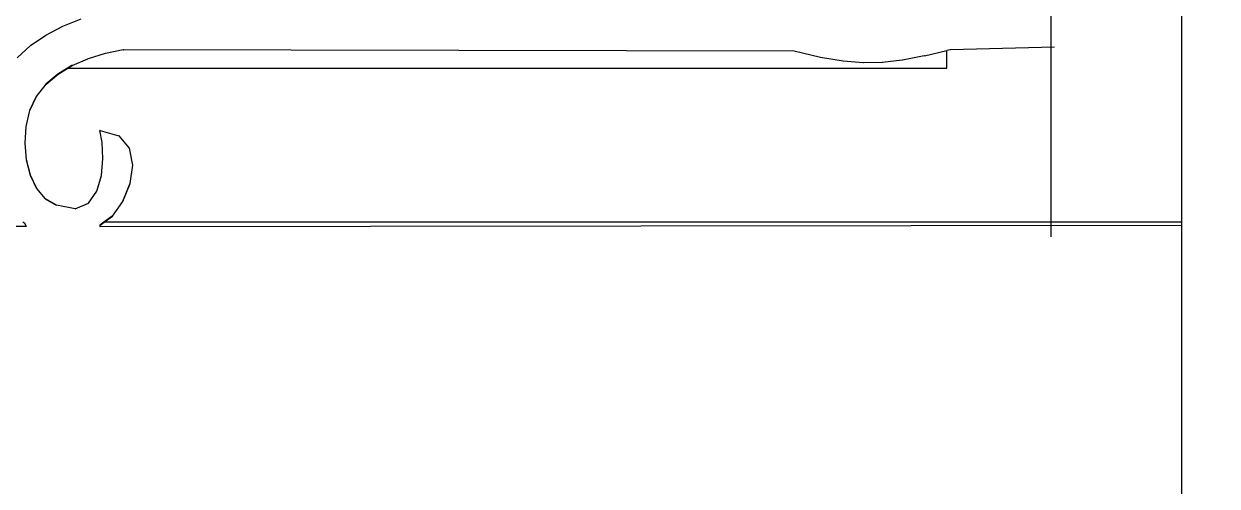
# Model space of a CAD drawing. Header units: inches. Extents: x 1397 to 20304, y -27267 to -746.
# Drawn here: x 3075.29 to 3093.56, y -9230.16 to -9223.09 of the extents above; entities that cross this region are included whole.
import ezdxf

# ---------------------------------------------------------------- set-up
doc = ezdxf.new("R2010")
doc.units = ezdxf.units.IN
doc.header["$LTSCALE"] = 17
doc.header["$MEASUREMENT"] = 0
doc.layers.add('OUTLINE', color=1, linetype='Continuous', lineweight=25)

# ---------------------------------------------------------------- blocks, each defined once
blk = doc.blocks.new('kk')
for p, q in [((-1658.537, -2491.1), (-1658.537, -2522.283)), ((-1656.537, -2491.1), (-1656.537, -2527.1)), ((-1673.664, -2519.061), (-1673.384, -2518.948)), ((-1673.924, -2519.197), (-1673.664, -2519.061)), ((-1674.158, -2519.358), (-1673.924, -2519.197)), ((-1674.364, -2519.545), (-1674.158, -2519.358)), ((-1673.018, -2519.481), (-1673.277, -2519.561)), ((-1673.013, -2519.481), (-1673.018, -2519.481)), ((-1672.739, -2519.424), (-1673.013, -2519.481)), ((-1672.739, -2519.424), (-1672.734, -2519.424)), ((-1662.467, -2519.445), (-1672.734, -2519.424)), ((-1662.062, -2519.539), (-1662.467, -2519.445)), ((-1660.47, -2519.515), (-1660.129, -2519.435)), ((-1660.079, -2519.424), (-1660.129, -2519.435)), ((-1660.129, -2519.705), (-1660.129, -2519.435)), ((-1660.074, -2519.424), (-1660.079, -2519.424)), ((-1658.478, -2519.38), (-1660.074, -2519.424)), ((-1673.524, -2519.664), (-1673.593, -2519.705)), ((-1673.589, -2519.705), (-1673.519, -2519.664)), ((-1673.519, -2519.664), (-1673.524, -2519.664)), ((-1673.519, -2519.664), (-1673.281, -2519.561)), ((-1673.277, -2519.561), (-1673.281, -2519.561)), ((-1661.718, -2519.598), (-1662.062, -2519.539)), ((-1661.411, -2519.623), (-1661.718, -2519.598)), ((-1661.406, -2519.623), (-1661.411, -2519.623)), ((-1661.117, -2519.617), (-1661.406, -2519.623)), ((-1661.112, -2519.617), (-1661.117, -2519.617)), ((-1660.812, -2519.58), (-1661.112, -2519.617)), ((-1660.808, -2519.58), (-1660.812, -2519.58)), ((-1660.474, -2519.515), (-1660.808, -2519.58)), ((-1660.47, -2519.515), (-1660.474, -2519.515)), ((-1673.74, -2519.793), (-1673.924, -2519.95)), ((-1673.919, -2519.95), (-1673.735, -2519.793)), ((-1673.593, -2519.705), (-1673.74, -2519.793)), ((-1673.735, -2519.793), (-1673.74, -2519.793)), ((-1673.735, -2519.793), (-1673.589, -2519.705)), ((-1673.593, -2519.705), (-1673.589, -2519.705)), ((-1673.589, -2519.705), (-1660.129, -2519.705)), ((-1673.924, -2519.95), (-1674.07, -2520.136)), ((-1674.065, -2520.136), (-1673.919, -2519.95)), ((-1673.919, -2519.95), (-1673.924, -2519.95)), ((-1674.07, -2520.136), (-1674.172, -2520.353)), ((-1674.168, -2520.353), (-1674.065, -2520.136)), ((-1674.065, -2520.136), (-1674.07, -2520.136)), ((-1674.172, -2520.353), (-1674.23, -2520.595)), ((-1674.225, -2520.595), (-1674.168, -2520.353)), ((-1674.168, -2520.353), (-1674.172, -2520.353)), ((-1674.23, -2520.595), (-1674.246, -2520.851)), ((-1674.242, -2520.851), (-1674.225, -2520.595)), ((-1674.225, -2520.595), (-1674.23, -2520.595)), ((-1673.093, -2520.656), (-1673.097, -2520.656)), ((-1673.064, -2520.841), (-1673.097, -2520.656)), ((-1673.093, -2520.656), (-1673.093, -2520.657)), ((-1673.093, -2520.656), (-1672.807, -2520.739)), ((-1672.807, -2520.739), (-1672.648, -2520.929)), ((-1672.802, -2520.739), (-1672.807, -2520.739)), ((-1672.643, -2520.929), (-1672.802, -2520.739)), ((-1674.242, -2520.851), (-1674.246, -2520.851)), ((-1674.246, -2520.851), (-1674.223, -2521.104)), ((-1674.219, -2521.104), (-1674.242, -2520.851)), ((-1673.052, -2521.084), (-1673.064, -2520.841)), ((-1672.648, -2520.929), (-1672.599, -2521.186)), ((-1672.643, -2520.929), (-1672.648, -2520.929)), ((-1672.594, -2521.186), (-1672.643, -2520.929)), ((-1674.219, -2521.104), (-1674.223, -2521.104)), ((-1674.223, -2521.104), (-1674.163, -2521.341)), ((-1674.158, -2521.341), (-1674.219, -2521.104)), ((-1673.074, -2521.346), (-1673.052, -2521.084)), ((-1672.599, -2521.186), (-1672.64, -2521.471)), ((-1672.635, -2521.471), (-1672.594, -2521.186)), ((-1672.594, -2521.186), (-1672.599, -2521.186)), ((-1674.158, -2521.341), (-1674.163, -2521.341)), ((-1674.163, -2521.341), (-1674.065, -2521.546)), ((-1674.061, -2521.546), (-1674.158, -2521.341)), ((-1673.144, -2521.588), (-1673.074, -2521.346)), ((-1672.64, -2521.471), (-1672.75, -2521.746)), ((-1672.746, -2521.746), (-1672.635, -2521.471)), ((-1672.635, -2521.471), (-1672.64, -2521.471)), ((-1674.061, -2521.546), (-1674.065, -2521.546)), ((-1674.065, -2521.546), (-1673.933, -2521.705)), ((-1673.928, -2521.705), (-1674.061, -2521.546)), ((-1673.273, -2521.77), (-1673.144, -2521.588)), ((-1673.928, -2521.705), (-1673.933, -2521.705)), ((-1673.933, -2521.705), (-1673.766, -2521.802)), ((-1673.762, -2521.802), (-1673.928, -2521.705)), ((-1673.762, -2521.802), (-1673.766, -2521.802)), ((-1673.476, -2521.855), (-1673.762, -2521.802)), ((-1673.476, -2521.855), (-1673.273, -2521.77)), ((-1672.75, -2521.746), (-1672.91, -2521.97)), ((-1672.905, -2521.97), (-1672.746, -2521.746)), ((-1672.746, -2521.746), (-1672.75, -2521.746)), ((-1674.244, -2522.083), (-1674.275, -2522.061)), ((-1673.037, -2522.061), (-1673.097, -2522.105)), ((-1673.093, -2522.105), (-1673.033, -2522.061)), ((-1672.91, -2521.97), (-1673.037, -2522.061)), ((-1673.033, -2522.061), (-1673.037, -2522.061)), ((-1673.033, -2522.061), (-1672.905, -2521.97)), ((-1657.884, -2522.061), (-1673.033, -2522.061)), ((-1672.905, -2521.97), (-1672.91, -2521.97)), ((-1656.537, -2522.061), (-1657.884, -2522.061)), ((-1674.22, -2522.126), (-1678.061, -2522.126)), ((-1674.22, -2522.126), (-1674.244, -2522.083)), ((-1673.093, -2522.105), (-1673.097, -2522.105)), ((-1673.097, -2522.105), (-1673.097, -2522.126)), ((-1673.097, -2522.126), (-1673.093, -2522.126)), ((-1673.093, -2522.126), (-1673.093, -2522.105)), ((-1673.093, -2522.126), (-1656.537, -2522.106))]:
    blk.add_line(p, q)

msp = doc.modelspace()

# ---------------------------------------------------------------- hatches: boundary and pattern name
at = {"layer": 'OUTLINE'}
h = msp.add_hatch(dxfattribs=at)
h.set_pattern_fill('AR-RSHKE', color=8)
h.set_pattern_definition([(0, (-1233.945, -5908.163), (25.5, 12), [6, -5, 7, -3, 9, -4]), (0, (-1227.945, -5907.663), (25.5, 12), [5, -19, 4, -6]), (0, (-1215.945, -5908.913), (25.5, 12), [3, -31]), (90, (-1233.945, -5908.163), (-8.5, 12), [11.5, -36.5]), (90, (-1227.945, -5908.163), (-8.5, 12), [11.25, -36.75]), (90, (-1222.945, -5908.163), (-8.5, 12), [10.5, -37.5]), (90, (-1215.945, -5908.913), (-8.5, 12), [11.5, -36.5]), (90, (-1212.945, -5908.913), (-8.5, 12), [11.5, -36.5]), (90, (-1203.945, -5908.163), (-8.5, 12), [11, -37])])
h.paths.add_polyline_path([(3132.018, -9219.163), (3093.018, -9219.163), (3093.018, -9231.163), (3132.018, -9231.163)])

# ---------------------------------------------------------------- linework, layer by layer
msp.add_line((3093.018, -9164.163), (3093.018, -9230.163), dxfattribs=at)

# ---------------------------------------------------------------- block references
msp.add_blockref('kk', (4749.555, -6704.063), dxfattribs=at)

doc.saveas('drawing.dxf')
